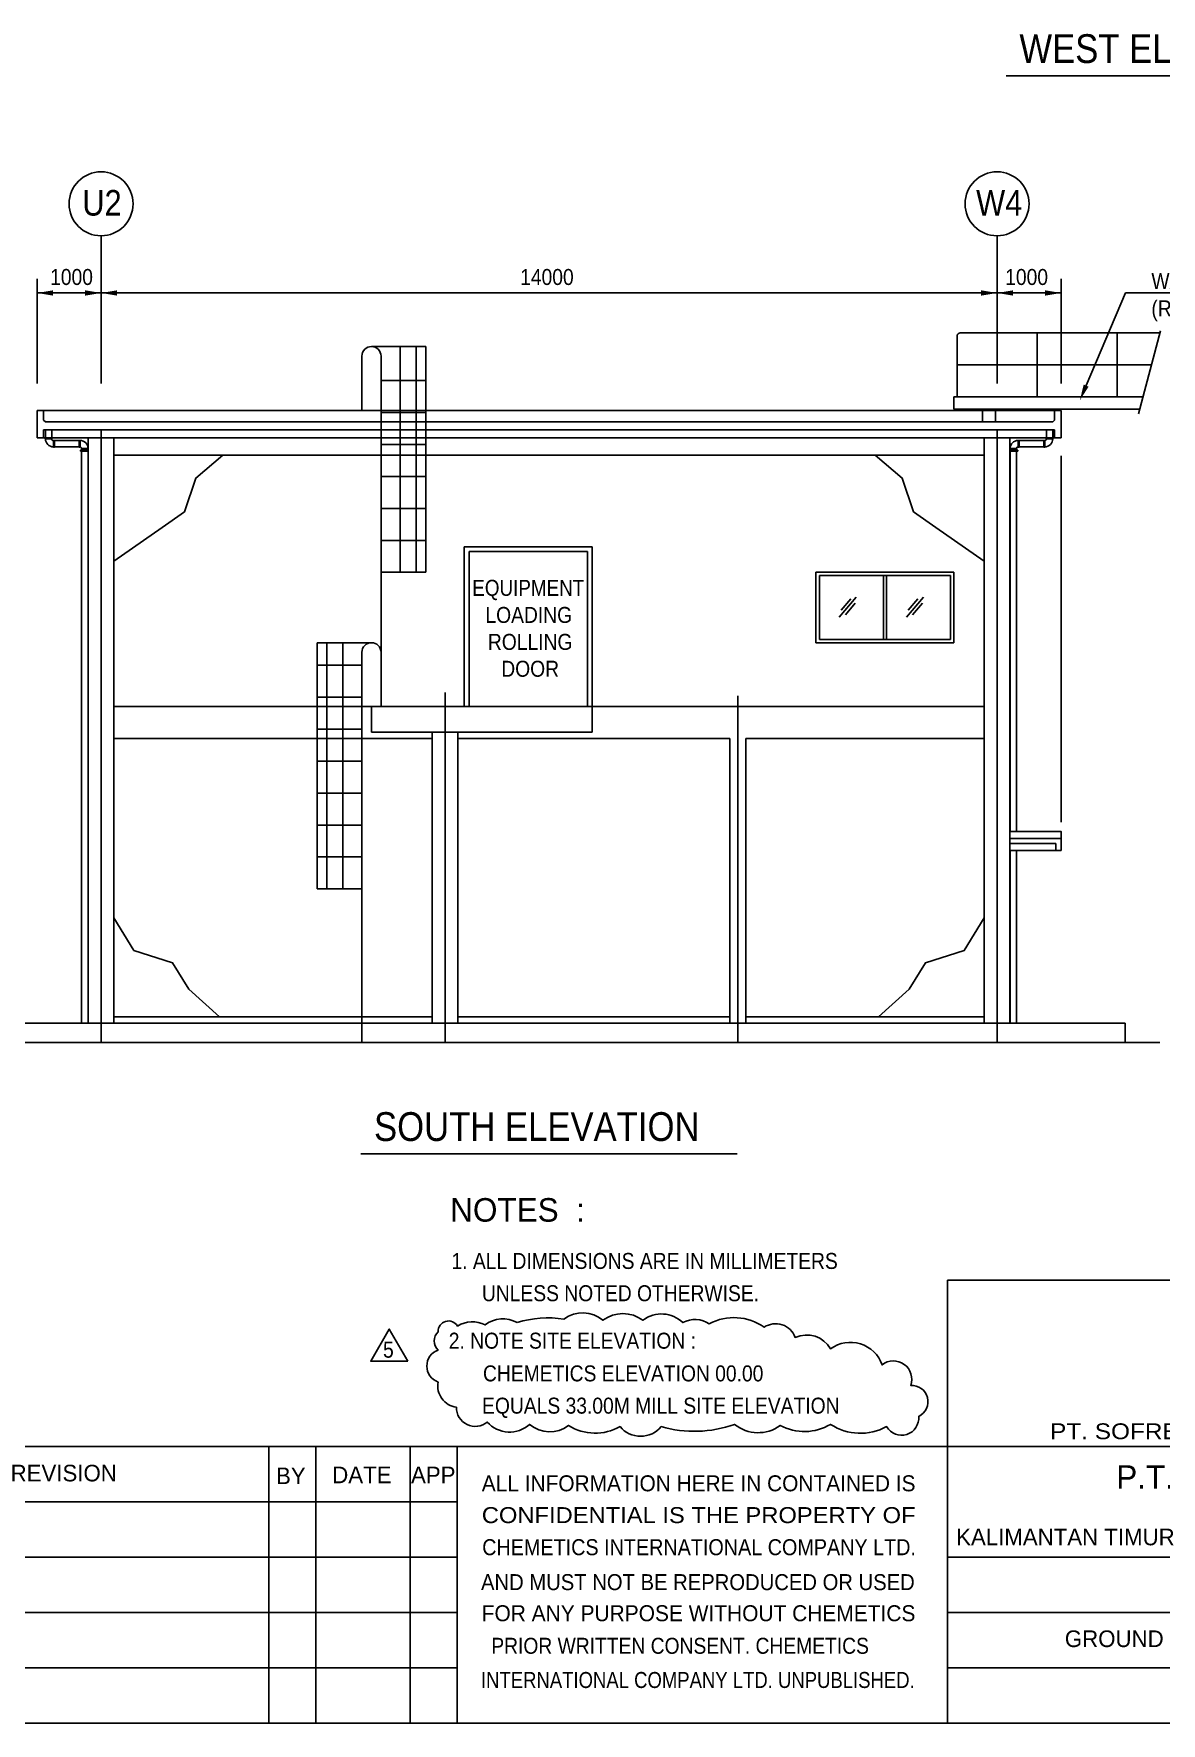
# Model space of a CAD drawing. Extents: x 300 to 83919, y 300 to 58945.
# Drawn here: x 42629 to 60244, y 300 to 26709 of the extents above; entities that cross this region are included whole.
import ezdxf
from ezdxf.enums import TextEntityAlignment as Align

# ---------------------------------------------------------------- set-up
doc = ezdxf.new("R2010")
doc.units = 0
doc.header["$LTSCALE"] = 1000
for name, pattern in [('CENTER', [0]), ('HIDDEN', [0]), ('HIDDEN2', [0]), ('PHANTOM', [0])]:
    doc.linetypes.add(name, pattern=pattern)
doc.layers.get('0').update_dxf_attribs({"linetype": 'CONTINUOUS'})
for name, color, linetype in [('AS', 6, 'CENTER'), ('DIM', 2, 'CONTINUOUS'), ('DN', 4, 'CONTINUOUS'), ('FORM', 1, 'CONTINUOUS')]:
    doc.layers.add(name, color=color, linetype=linetype)

msp = doc.modelspace()

# ---------------------------------------------------------------- linework, layer by layer
at = {"color": 0, "linetype": 'PHANTOM'}
for p, q in [((57054.73193244539, 21034.71857775997), (57054.73193244539, 21984.71857775997)), ((57104.73193244539, 22034.71857775997), (60227.01477923871, 22034.71857775998)), ((58304.73193244539, 21034.71857775997), (58304.73193244539, 22034.71857775997)), ((59554.73193244539, 21034.71857775997), (59554.73193244539, 22034.71857775997)), ((57054.73193244539, 21534.71857775997), (60081.44754779121, 21534.71857775997)), ((57004.73193244539, 21034.71857775997), (59947.65413653433, 21034.71857775997)), ((57004.73193244539, 20840.71857775997), (57004.73193244539, 21034.71857775997)), ((57004.73193244539, 20840.71857775997), (59907.51611315726, 20840.71857775997))]:
    msp.add_line(p, q, dxfattribs=at)
at = {"color": 0}
for p, q in [((47754.73193244536, 21670.71857775996), (47754.73193244536, 20820.71857775996)), ((47904.73153249983, 21820.71857775996), (48754.73193244536, 21820.71857775996)), ((48054.73193244536, 16190.71857775997), (48054.73193244536, 21670.71857775996)), ((48354.73193244536, 18290.71857775997), (48354.73193244536, 21820.71857775996)), ((48604.73193244536, 18290.71857775997), (48604.73193244536, 21820.71857775996)), ((48754.73193244536, 18290.71857775997), (48754.73193244536, 21820.71857775996)), ((48754.73193244536, 21290.71857775997), (48054.73193244536, 21290.71857775997)), ((42679.73193244536, 20820.71857775996), (58679.73193244537, 20820.71857775996)), ((42679.73193244536, 20390.71857775997), (42679.73193244536, 20820.71857775996)), ((42779.73193244536, 20670.71857775997), (42779.73193244534, 20820.71857775996)), ((42779.73193244536, 20670.71857775997), (42809.73193244536, 20640.71857775997)), ((48754.73193244536, 20790.71857775997), (48054.73193244536, 20790.71857775997)), ((57454.73193244539, 20640.71857775997), (57454.73193244539, 20840.71857775997)), ((57654.73193244539, 20640.71857775997), (57654.73193244538, 20840.71857775997)), ((58579.73193244537, 20670.71857775997), (58549.73193244537, 20640.71857775997)), ((58579.73193244537, 20670.71857775997), (58579.73193244539, 20820.71857775996)), ((58679.73193244537, 20390.71857775997), (58679.73193244537, 20820.71857775996)), ((58679.73193244537, 20390.71857775997), (42679.73193244536, 20390.71857775997)), ((42779.73193244539, 20390.71857775997), (42779.73193244537, 20520.71857775997)), ((42809.73193244535, 20391.81943735413), (42809.73193244536, 20520.71857775997)), ((42909.73193244535, 20391.81943735414), (42909.73193244536, 20520.71857775997)), ((42949.73193244534, 20351.81943735413), (43335.82915399241, 20351.81943735413)), ((43479.73193244536, 11240.71857775997), (43479.73193244536, 20390.71857775997)), ((43879.73193244536, 11240.71857775997), (43879.73193244536, 20390.71857775997)), ((57479.73193244539, 11240.71857775997), (57479.73193244541, 20390.71857775997)), ((57879.73193244539, 11240.71857775997), (57879.73193244538, 20390.71857775997)), ((58409.73193244536, 20351.81943735413), (58023.63471089833, 20351.81943735413)), ((58449.73193244536, 20391.81943735414), (58449.73193244536, 20520.71857775997)), ((58549.73193244536, 20391.81943735413), (58549.73193244536, 20520.71857775997)), ((58579.73193244534, 20390.71857775997), (58579.73193244536, 20520.71857775996)), ((42949.73193244534, 20251.81943735413), (43335.82915399241, 20251.81943735414)), ((43479.73193244536, 20200.50363748502), (43356.5549059538, 20200.50363748504)), ((43356.5549059538, 20200.50363748504), (43356.5549059538, 20185.50363748504)), ((43356.5549059538, 20185.50363748504), (43479.73193244536, 20185.50363748504)), ((43373.67908519046, 20185.50363748504), (43373.67908519046, 20200.50363748504)), ((43375.82915399241, 20200.50363748504), (43375.82915399241, 20211.81943735413)), ((43375.82915399249, 11240.71857775997), (43375.82915399241, 20185.50363748502)), ((43475.82915399241, 20200.50363748502), (43475.82915399241, 20211.81943735413)), ((43475.82915399249, 11240.71857775997), (43475.82915399241, 20185.50363748502)), ((43477.97922279439, 20185.50363748504), (43477.97922279439, 20200.50363748504)), ((43879.73193244537, 20120.71857775997), (57479.73193244541, 20120.71857775997)), ((48754.73193244536, 20290.71857775997), (48054.73193244536, 20290.71857775997)), ((57879.73193244539, 20200.50363748502), (58002.90895893694, 20200.50363748504)), ((58002.90895893694, 20185.50363748504), (57879.73193244539, 20185.50363748504)), ((57881.48464209634, 20185.50363748504), (57881.48464209634, 20200.50363748504)), ((57883.63471089833, 20200.50363748502), (57883.63471089833, 20211.81943735413)), ((57883.63471089829, 14240.71857775997), (57883.63471089833, 20185.50363748502)), ((57983.63471089833, 20200.50363748504), (57983.63471089833, 20211.81943735413)), ((57983.63471089827, 14240.71857775997), (57983.63471089833, 20185.50363748502)), ((57985.78477970029, 20185.50363748504), (57985.78477970029, 20200.50363748504)), ((58002.90895893694, 20200.50363748504), (58002.90895893694, 20185.50363748504)), ((58409.73193244536, 20251.81943735413), (58023.63471089833, 20251.81943735414)), ((48754.73193244536, 19790.71857775997), (48054.73193244536, 19790.71857775997)), ((48754.73193244536, 19290.71857775997), (48054.73193244536, 19290.71857775997)), ((48754.73193244536, 18790.71857775997), (48054.73193244536, 18790.71857775997)), ((49354.73193244536, 16190.71857775997), (49354.73193244536, 18690.71857775997)), ((49354.73193244536, 18690.71857775997), (51354.73193244537, 18690.71857775997)), ((49429.73193244536, 16190.71857775997), (49429.73193244536, 18615.71857775997)), ((49429.73193244536, 18615.71857775997), (51279.73193244536, 18615.71857775997)), ((51279.73193244537, 16190.71857775997), (51279.73193244536, 18615.71857775997)), ((51354.73193244537, 16190.71857775997), (51354.73193244537, 18690.71857775997)), ((48754.73193244536, 18290.71857775997), (48054.73193244536, 18290.71857775997)), ((54847.03879187342, 18290.71857775997), (55954.73193244539, 18290.71857775997)), ((54847.03879187342, 17190.71857775997), (54847.03879187342, 18290.71857775997)), ((54904.73193244538, 18240.71857775997), (56954.7319324454, 18240.71857775997)), ((54904.73193244539, 17240.71857775997), (54904.73193244538, 18240.71857775997)), ((57004.7319324454, 18290.71857775997), (55904.73193244541, 18290.71857775997)), ((55904.73193244539, 17240.71857775998), (55904.73193244539, 18240.71857775997)), ((55954.73193244539, 17240.71857775998), (55954.73193244539, 18240.71857775997)), ((56954.7319324454, 17240.71857775997), (56954.7319324454, 18240.71857775997)), ((57004.7319324454, 17190.71857775997), (57004.7319324454, 18290.71857775997)), ((55213.18395161648, 17591.73406143086), (55479.09225323178, 17901.9604133154)), ((55241.41088493032, 17701.49502077445), (55393.20130803419, 17878.58384772897)), ((55309.09388587004, 17626.79944758259), (55463.04076557966, 17806.40414057714)), ((56263.18395161648, 17591.73406143086), (56529.09225323178, 17901.9604133154)), ((56291.41088493032, 17701.49502077445), (56443.20130803419, 17878.58384772897)), ((56359.09388587004, 17626.79944758259), (56513.04076557966, 17806.40414057714)), ((47054.73193244535, 17190.71857775997), (47054.73193244535, 13340.71857775997)), ((47904.73193244536, 17190.71857775997), (47054.73193244535, 17190.71857775997)), ((47204.73193244535, 17190.71857775997), (47204.73193244535, 13340.71857775997)), ((47454.73193244535, 17190.71857775997), (47454.73193244535, 13340.71857775997)), ((54847.03879187342, 17190.71857775997), (55954.73193244539, 17190.71857775997)), ((54904.73193244539, 17240.71857775997), (56954.7319324454, 17240.71857775997)), ((57004.7319324454, 17190.71857775997), (55904.7319324454, 17190.71857775997)), ((47754.73193244536, 10940.71857775997), (47754.73193244536, 17040.71857775997)), ((47054.73193244535, 16840.71857775997), (47754.73193244536, 16840.71857775997)), ((47904.73193244537, 16190.71857775997), (43879.73193244536, 16190.71857775997)), ((47054.73193244535, 16340.71857775997), (47754.73193244536, 16340.71857775997)), ((51354.73193244536, 16190.71857775997), (47904.73193244537, 16190.71857775997)), ((47904.73193244537, 15790.71857775997), (47904.73193244537, 16190.71857775997)), ((57479.73193244539, 16190.71857775997), (51354.73193244536, 16190.71857775997)), ((51354.73193244536, 16190.71857775997), (51354.73193244538, 15790.71857775997)), ((48854.73193244536, 15690.71857775997), (43879.73193244536, 15690.71857775997)), ((47054.73193244535, 15840.71857775997), (47754.73193244536, 15840.71857775997)), ((51354.73193244538, 15790.71857775997), (47904.73193244537, 15790.71857775997)), ((48854.73193244536, 11240.71857775997), (48854.73193244536, 15790.71857775997)), ((49254.73193244537, 11240.71857775997), (49254.73193244536, 15790.71857775997)), ((53504.73193244537, 15690.71857775998), (49254.73193244536, 15690.71857775997)), ((53504.73193244538, 11240.71857775997), (53504.73193244537, 15690.71857775997)), ((53754.73193244538, 11240.71857775997), (53754.73193244537, 15690.71857775997)), ((57479.73193244539, 15690.71857775998), (53754.73193244537, 15690.71857775998)), ((47054.73193244535, 15340.71857775997), (47754.73193244536, 15340.71857775997)), ((47054.73193244535, 14840.71857775997), (47754.73193244536, 14840.71857775997)), ((47054.73193244535, 14340.71857775997), (47754.73193244536, 14340.71857775997)), ((47054.73193244535, 13840.71857775997), (47754.73193244536, 13840.71857775997)), ((58679.73193244539, 13940.71857775997), (57879.73193244538, 13940.71857775997)), ((57883.63471089826, 11240.71857775997), (57883.63471089828, 13940.71857775997)), ((57983.63471089826, 11240.71857775997), (57983.63471089828, 13940.71857775997)), ((47054.73193244535, 13340.71857775997), (47754.73193244536, 13340.71857775997)), ((41679.73193244538, 11240.71857775997), (59679.73193244536, 11240.71857775997)), ((59679.73193244536, 10940.71857775997), (59679.73193244536, 11240.71857775997)), ((60222.16080134752, 10940.71857775997), (41026.40762455135, 10940.71857775997)), ((59679.73193244536, 10940.71857775997), (59679.73193244536, 11040.71857775997))]:
    msp.add_line(p, q, dxfattribs=at)
at = {"color": 0, "linetype": 'HIDDEN'}
for p, q in [((42809.73193244536, 20640.71857775997), (58549.73193244537, 20640.71857775997)), ((58579.73193244534, 20520.71857775996), (42779.73193244537, 20520.71857775997)), ((48854.73193244536, 11340.71857775998), (43879.73193244539, 11340.71857775998)), ((53504.73193244538, 11340.71857775998), (49254.73193244537, 11340.71857775998)), ((57479.73193244539, 11340.71857775998), (53754.73193244538, 11340.71857775998))]:
    msp.add_line(p, q, dxfattribs=at)
at = {"color": 0, "linetype": 'HIDDEN2'}
for p, q in [((58679.73193244539, 14130.71857775998), (57883.63471089827, 14130.71857775998)), ((58599.73193244539, 14050.71857775998), (57883.63471089827, 14050.71857775998)), ((58599.73193244539, 13940.71857775997), (58599.73193244539, 14050.71857775998))]:
    msp.add_line(p, q, dxfattribs=at)
at = {"color": 0}
for points in [[(42807.58186364338, 20376.81943735414), (42911.88200124729, 20376.81943735414), (42911.88200124729, 20391.81943735414), (42807.58186364338, 20391.81943735414)], [(42949.73193244535, 20249.66936855218), (42949.73193244535, 20353.96950615609), (42934.73193244535, 20353.96950615609), (42934.73193244535, 20249.66936855218)], [(43335.82915399242, 20353.96950615609), (43335.82915399242, 20249.66936855218), (43350.82915399242, 20249.66936855218), (43350.82915399242, 20353.96950615609)], [(58023.63471089832, 20353.96950615609), (58023.63471089832, 20249.66936855218), (58008.63471089832, 20249.66936855218), (58008.63471089832, 20353.96950615609)], [(58409.73193244536, 20249.66936855218), (58409.73193244536, 20353.96950615609), (58424.73193244536, 20353.96950615609), (58424.73193244536, 20249.66936855218)], [(58551.88200124733, 20376.81943735414), (58447.58186364341, 20376.81943735414), (58447.58186364341, 20391.81943735414), (58551.88200124733, 20391.81943735414)], [(43477.97922279438, 20226.81943735413), (43373.67908519047, 20226.81943735413), (43373.67908519047, 20211.81943735413), (43477.97922279438, 20211.81943735413)], [(57881.48464209636, 20226.81943735413), (57985.78477970026, 20226.81943735413), (57985.78477970026, 20211.81943735413), (57881.48464209636, 20211.81943735413)]]:
    msp.add_lwpolyline(points, close=True, dxfattribs=at)
msp.add_lwpolyline([(58679.73193244539, 13940.71857775997), (58679.73193244539, 14240.71857775997), (57879.73193244538, 14240.71857775997)], dxfattribs=at)
for centre in [(43365.11699557213, 20193.00363748504), (57994.34686931862, 20193.00363748504)]:
    msp.add_circle(centre, 1.616076984253596, dxfattribs=at)
at = {"color": 0, "linetype": 'PHANTOM'}
msp.add_arc((57104.73193244539, 21984.71857775997), 50, 90, 180.0000000000001, dxfattribs=at)
at = {"color": 0}
for centre, radius, start, end in [((47904.73193244536, 21670.71857775996), 150, 0, 180), ((42934.73193244535, 20376.81943735414), 125, 179.9999999999999, 270), ((42934.73193244535, 20376.81943735414), 25, 179.9999999999999, 270), ((43350.82915399242, 20226.81943735413), 125, 359.9999999999999, 90), ((58008.63471089832, 20226.81943735413), 125, 90, 180), ((58424.73193244536, 20376.81943735414), 25, 270, 5.088887490341627e-14), ((58424.73193244536, 20376.81943735414), 125, 270, 5.088887490341627e-14), ((43350.82915399242, 20226.81943735413), 25, 359.9999999999999, 90), ((58008.63471089832, 20226.81943735413), 25, 90, 180), ((47904.73193244536, 17040.71857775997), 150, 0, 180)]:
    msp.add_arc(centre, radius, start, end, dxfattribs=at)
at = {"layer": 'AS', "color": 0, "linetype": 'HIDDEN'}
msp.add_line((60235.64197009394, 22066.95929415324), (59887.86007163352, 20767.26189054691), dxfattribs=at)
at = {"layer": 'AS', "color": 0}
for p, q in [((43679.73193244536, 10940.71857775997), (43679.73193244536, 20524.3084162462)), ((57679.73193244539, 10940.71857775997), (57679.73193244539, 20520.71857775997)), ((49054.73193244536, 10940.71857775997), (49054.73193244536, 16411.89491286008)), ((53629.73193244538, 10940.71857775997), (53629.73193244538, 16361.59625151939))]:
    msp.add_line(p, q, dxfattribs=at)
at = {"layer": 'DIM', "color": 0}
for p, q in [((57822.87101600741, 26050.93277956253), (63243.12961713932, 26050.93277956253)), ((43679.73193244536, 21241.80098480357), (43679.73193244536, 23551.29958785783)), ((57679.73193244538, 21241.80098480357), (57679.73193244537, 23551.29958785783)), ((42679.73193244538, 21241.80098480357), (42679.73193244538, 22880.30787950182)), ((58679.73193244538, 21241.80098480357), (58679.73193244537, 22880.30787950182)), ((58679.73193244538, 22657.55383787731), (42679.73193244538, 22657.55383787731)), ((59071.22467222894, 21209.675057976), (59685.61327990532, 22657.55383787731)), ((59685.61327990532, 22657.55383787731), (61570.323486885, 22657.55383787732)), ((58679.73193244537, 14386.70763000309), (58679.73193244537, 20109.24021367613)), ((47738.99529115415, 9200.08547748076), (53620.46857373659, 9200.08547748076))]:
    msp.add_line(p, q, dxfattribs=at)
msp.add_lwpolyline([(50179.60157682655, 6562.166301917588, 0.3003780557165286), (49678.99838813921, 6526.428223291578, 0.2669541862038074), (49249.91008050626, 6508.559333259192, 0.7724381192157396), (48945.97257004514, 6419.214285974788, 0.4269539126121379), (48945.97257004514, 6133.31040336981, 0.7049765047897139), (48945.97257004514, 5632.978646131253, 0.4266688699599962), (49232.03150704666, 5239.860826209485, 0.6452864390875871), (49714.75592653573, 5007.563912262903, 0.4189865758567213), (50376.26705931409, 4971.825833636894, 0.3521471233130596), (50984.142275975, 4953.956943604507, 0.2748381893966583), (51788.68277938479, 4936.087904291503, 0.4681794825138518), (52432.31533870356, 4936.087904291503, 0.1577342880766437), (53576.55089097099, 4971.825833636894, 0.3391265874807496), (54291.69813560547, 4953.956943604507, 0.2638735107325644), (55078.36006555567, 4971.825833636894, 0.276835198223884), (55954.41545001983, 4936.087904291503, 0.8085075900956892), (56455.0184429685, 5096.908810266687, 0.8317352039918332), (56329.86784153534, 5579.371677472859, 0.7590355186934195), (55882.90076470413, 5901.013489423226, 0.5091337031428722), (55078.36006555567, 6151.179442682816, 0.3887762156125421), (54524.12096075088, 6329.869387971004, 0.4888178532274101), (54041.39654126181, 6490.690293946188, 0.2822153957428177), (53183.2199259959, 6544.297262604582, 0.2796560905458511), (52772.01019182254, 6562.166301917588, 0.3718653281918703), (52146.25640170203, 6597.904231262976, 0.3370235507327127), (51520.50261158153, 6597.904231262976, 0.3521472821067212), (50912.62739492062, 6615.773270575982, 0.1166813310357719), (50179.60157682655, 6562.166301917588, 6.499683100870366)], format="xyb", dxfattribs=at)
msp.add_lwpolyline([(48472.60868480553, 5958.612683341918), (48182.45167512773, 6461.179366276133), (47892.29466544991, 5958.612683341918)], close=True, dxfattribs=at)
for centre in [(43679.73193244536, 24051.29958785783), (57679.73193244537, 24051.29958785783)]:
    msp.add_circle(centre, 500, dxfattribs=at)
for points in [[(42929.73193244537, 22699.22050454398), (42929.73193244537, 22615.88717121064), (42679.73193244537, 22657.55383787731)], [(43429.73193244537, 22699.22050454398), (43429.73193244537, 22615.88717121064), (43679.73193244537, 22657.55383787731)], [(43929.73193244537, 22699.22050454398), (43929.73193244537, 22615.88717121064), (43679.73193244537, 22657.55383787731)], [(43929.73193244536, 22699.22050454398), (43929.73193244536, 22615.88717121064), (43679.73193244536, 22657.55383787731)], [(57429.73193244537, 22699.22050454398), (57429.73193244537, 22615.88717121064), (57679.73193244537, 22657.55383787731)], [(57929.73193244537, 22699.22050454398), (57929.73193244537, 22615.88717121064), (57679.73193244537, 22657.55383787731)], [(58429.73193244537, 22699.22050454398), (58429.73193244537, 22615.88717121064), (58679.73193244537, 22657.55383787731)], [(59109.58094145259, 21193.39907191204), (59032.8684030053, 21225.95104403996), (58973.56875584518, 20979.53744263412)]]:
    msp.add_solid(points, dxfattribs=at)
at = {"layer": 'DN', "color": 0}
for points in [[(45582.22896389302, 20120.71857775997), (45160.83923773454, 19764.55912751231), (44985.26010368542, 19238.1773227368), (44634.10203114661, 18992.53238653958), (43879.73193244536, 18466.15058176407)], [(55777.23490099771, 20120.71857775997), (56198.62462715618, 19764.55912751231), (56374.20376120531, 19238.1773227368), (56725.36183374412, 18992.53238653958), (57479.73193244536, 18466.15058176407)], [(43879.73193244536, 12889.83288639005), (44191.84903188802, 12379.98148168332), (44797.70626430603, 12188.78709920357), (45052.80397432855, 11774.53281526023), (45531.11244951501, 11340.71857775997)], [(57479.73193244536, 12889.83288639005), (57167.61483300271, 12379.98148168332), (56561.7576005847, 12188.78709920357), (56306.65989056218, 11774.53281526023), (55828.35141537572, 11340.71857775997)]]:
    msp.add_lwpolyline(points, dxfattribs=at)
at = {"layer": 'FORM', "color": 0}
for p, q in [((56903.33831348355, 7223.8518464), (83652.44755244756, 7223.851846400001)), ((56903.33831348355, 300.0000000000057), (56903.33831348355, 7223.8518464)), ((46299.99999999999, 4627.407403999992), (46299.99999999999, 299.9999999999784)), ((47036, 4627.407403999992), (47036, 299.9999999999784)), ((48508, 4627.407403999992), (48508, 299.9999999999784)), ((49244, 4627.407403999992), (49244, 299.9999999999784)), ((49244.00000000001, 3761.925923200004), (300, 3761.925923200003)), ((49244.00000000001, 2896.444442400002), (300, 2896.444442400007)), ((72569.19566315075, 2896.444442399998), (56903.33831348355, 2896.444442400001)), ((49244.00000000001, 2030.962961600005), (300, 2030.962961600008)), ((72569.19566315075, 2030.9629616), (56903.33831348355, 2030.962961600003)), ((49244.00000000001, 1165.481480800004), (300, 1165.481480800004)), ((72569.19566315075, 1165.481480800003), (56903.33831348355, 1165.481480800004)), ((300, 300), (83652.44755244756, 300))]:
    msp.add_line(p, q, dxfattribs=at)
at = {"layer": 'FORM', "color": 0, "linetype": 'CONTINUOUS'}
msp.add_line((300, 4627.407404000001), (83652.44755244756, 4627.407404), dxfattribs=at)

# ---------------------------------------------------------------- texts
at = {"color": 0}
msp.add_text('GROUND FLOOR , FIRST FLOOR PLAN', height=260, dxfattribs=at).set_placement((61954.6732151208, 1598.222221200004), align=Align.MIDDLE)
at = {"layer": 'DIM', "color": 0, "width": 0.9}
for s, height, p in [('WEST ELEVATION', 450, (58028.49872055077, 26252.44732805802)), ('U2', 400, (43386.42912716758, 23867.09873608719)), ('W4', 400, (57352.14341288187, 23867.09873608719)), ('WALKWAY', 250, (60090.93803024979, 22719.81013889541)), ('(REF.)', 250, (60090.93803024979, 22291.23871032399)), ('SOUTH ELEVATION', 450, (47944.62299569751, 9401.600025976251)), ('2. NOTE SITE ELEVATION :', 250, (49112.43831316713, 6154.761307260574))]:
    msp.add_text(s, height=height, dxfattribs=at).set_placement(p)
for s, p in [('1000', (43218.03488317101, 22907.55383787731)), ('14000', (50646.06198693367, 22907.55383787731)), ('1000', (58141.42898171973, 22907.55383787731)), ('LOADING', (50362.49575501203, 17624.76170282454)), ('ROLLING', (50384.15789397075, 17203.37741803742)), ('DOOR', (50384.15789397075, 16783.33470206046)), ('5', (48169.13524985715, 6137.102243558306))]:
    msp.add_text(s, height=250, dxfattribs=at).set_placement(p, align=Align.MIDDLE)
at = {"layer": 'DIM', "color": 0, "width": 0.8593870038918486}
msp.add_text('EQUIPMENT', height=250, dxfattribs=at).set_placement((49479.86205625612, 17922.96241228205), (51229.32845703595, 17922.96241228205), align=Align.FIT)
at = {"layer": 'DIM', "color": 0, "width": 0.9}
for s, p in [('1. ALL DIMENSIONS ARE IN MILLIMETERS', (49155.18384722848, 7325.963996196002)), ('UNLESS NOTED OTHERWISE.', (49630.29997108851, 6821.60929593732)), ('CHEMETICS ELEVATION 00.00', (49647.51951277567, 5568.390597187937)), ('EQUALS 33.00M MILL SITE ELEVATION', (49632.99048534738, 5064.035896929255))]:
    msp.add_text(s, height=250, dxfattribs=at).set_placement(p, align=Align.BOTTOM_LEFT)
at = {"layer": 'FORM', "color": 0}
for s, height, p in [('NOTES  :', 368, (49134.54352526562, 8140.231836838153)), ('REVISION', 259.6444442399999, (42266.21729722237, 4080.242791396364)), ('BY', 259.6444442399999, (46413.34440258573, 4037.35979214667)), ('DATE', 259.6444442399999, (47291.73876773686, 4051.57507378229)), ('APP', 259.6444442399999, (48522.86497127148, 4050.920360263209)), ('P.T. KIANI KERTAS', 368, (59542.09924407981, 3964.127676285941)), ('KALIMANTAN TIMUR', 259.6444442399999, (57040.45826789374, 3081.358101241185))]:
    msp.add_text(s, height=height, dxfattribs=at).set_placement(p)
at = {"layer": 'FORM', "color": 0, "width": 1.15}
msp.add_text('PT. SOFRESID SUPRACO INDONESIA', height=247.5, dxfattribs=at).set_placement((61924.16471802601, 4863.763123227843), align=Align.MIDDLE)
at = {"layer": 'FORM', "color": 0}
for s, width, p, p2 in [('ALL INFORMATION HERE IN CONTAINED IS', 0.8547744331236041, (49628.33296383797, 3925.099443688759), (56405.47311217512, 3925.099443688759)), ('CONFIDENTIAL IS THE PROPERTY OF', 0.9832120422458033, (49628.33296383797, 3427.94928277974), (56405.47311217512, 3427.94928277974)), ('CHEMETICS INTERNATIONAL COMPANY LTD.', 0.8371761359710607, (49635.19243831473, 2926.584996998792), (56412.33258665189, 2926.584996998792)), ('AND MUST NOT BE REPRODUCED OR USED', 0.8238491641972815, (49616.3362203264, 2380.257311468662), (56393.47636866356, 2380.257311468662)), ('FOR ANY PURPOSE WITHOUT CHEMETICS', 0.8798760007114698, (49626.89092948641, 1894.37040997437), (56404.03107782357, 1894.37040997437)), ('INTERNATIONAL COMPANY LTD. UNPUBLISHED.', 0.7766436186361808, (49615.5529157652, 850.5859024510862), (56392.69306410234, 850.5859024510862))]:
    msp.add_text(s, height=250, dxfattribs=dict(at, width=width)).set_placement(p, p2, align=Align.FIT)
at = {"layer": 'FORM', "color": 0, "width": 0.9}
msp.add_text('PRIOR WRITTEN CONSENT. CHEMETICS', height=250, dxfattribs=at).set_placement((49776.73919797167, 1385.011940440461))

doc.saveas('drawing.dxf')
